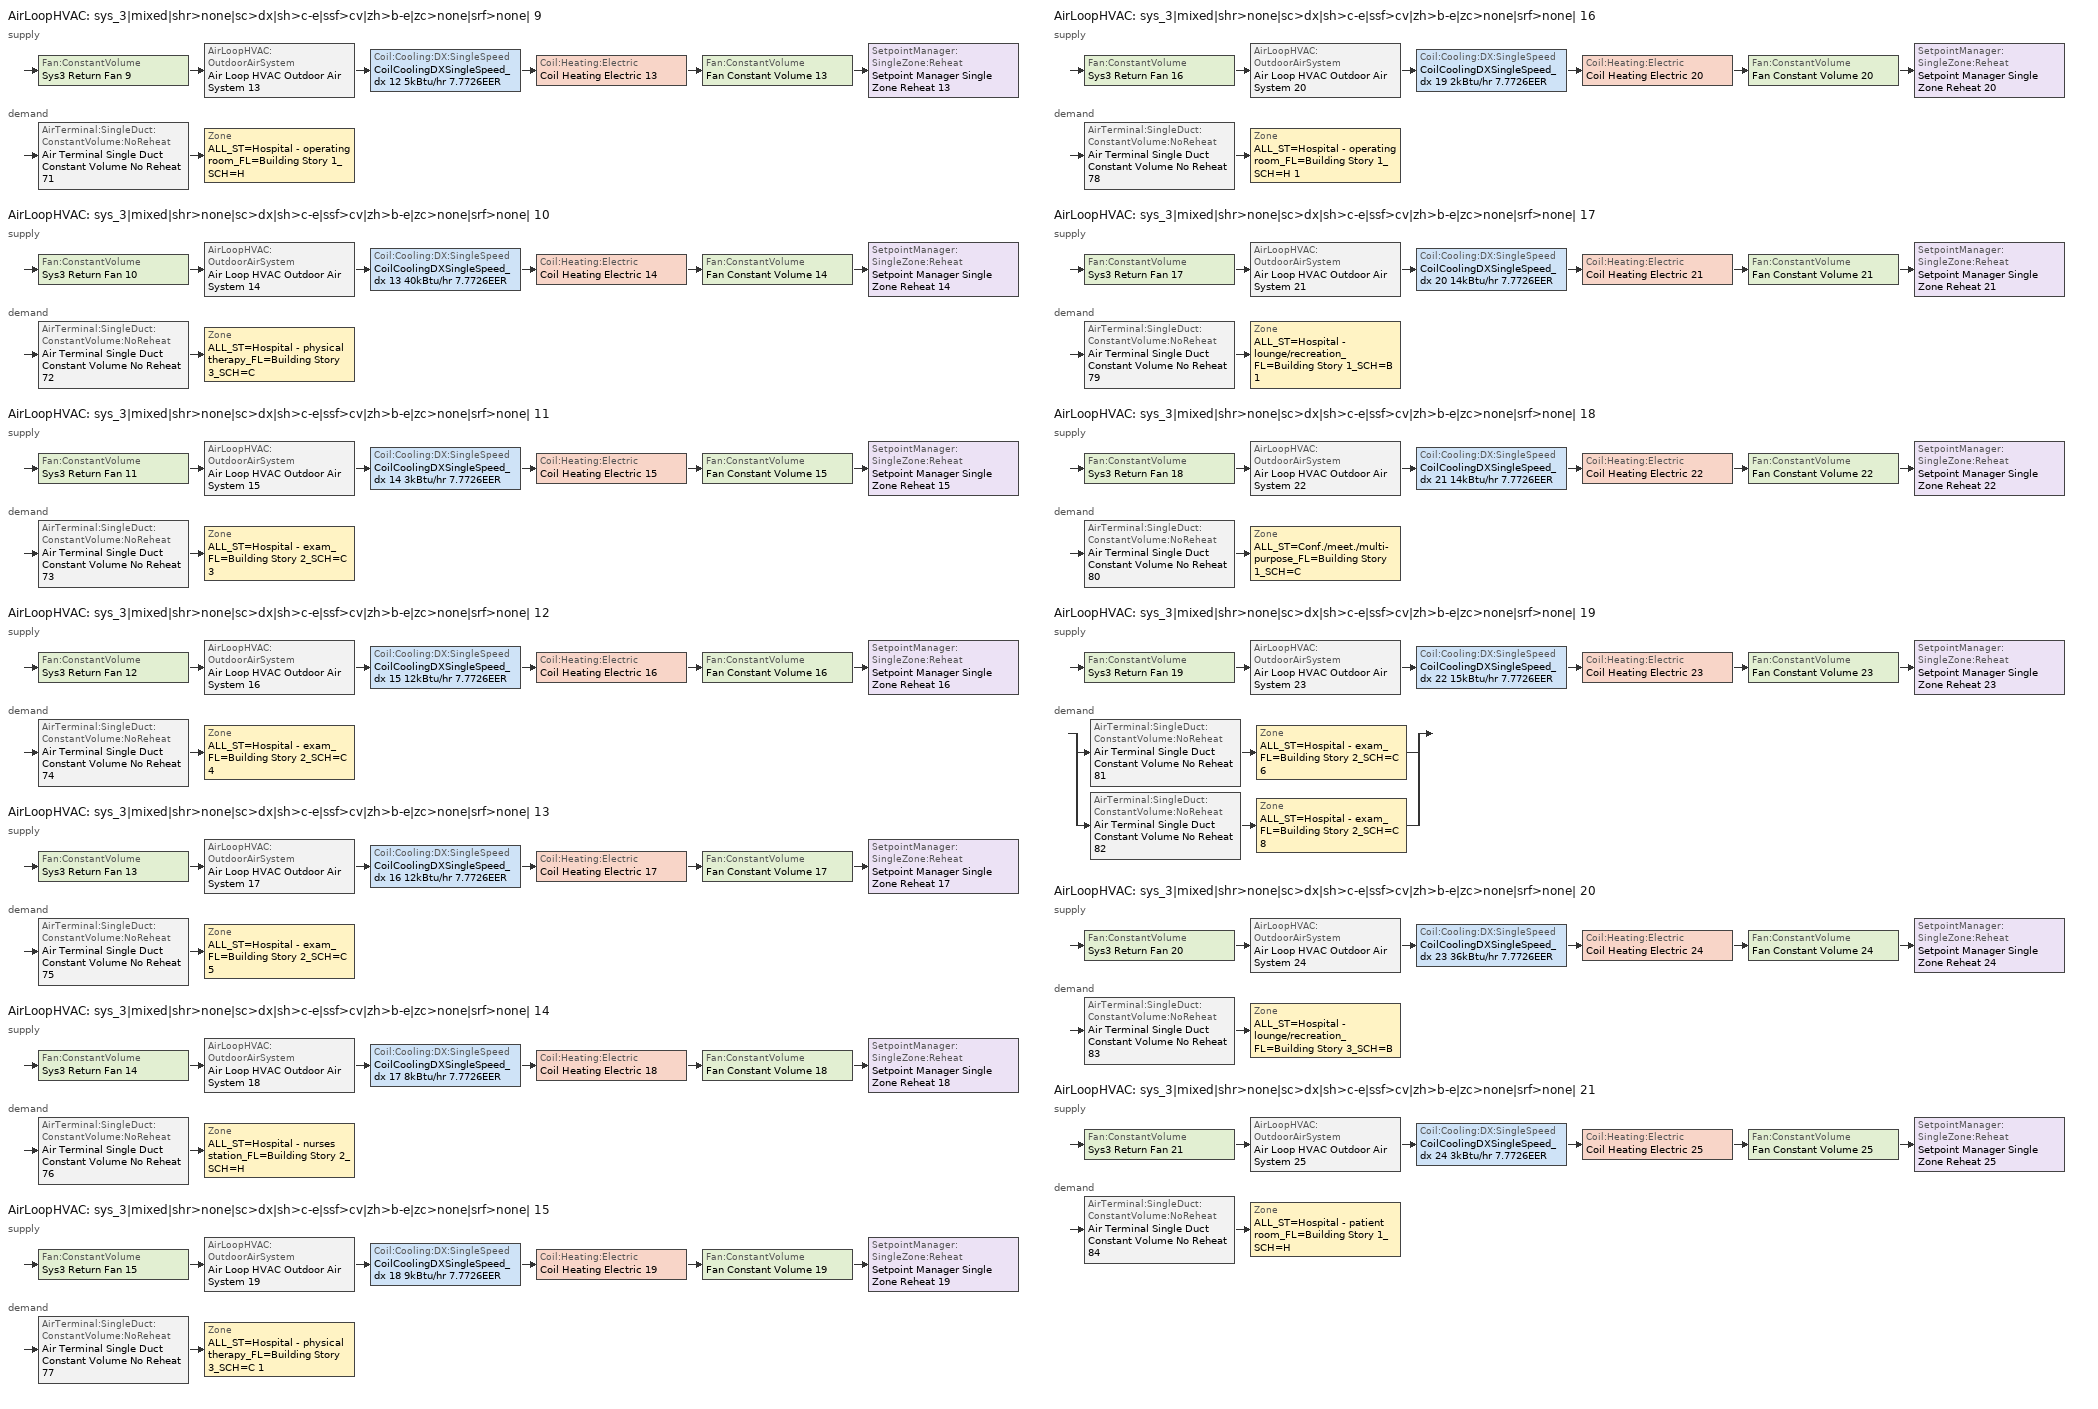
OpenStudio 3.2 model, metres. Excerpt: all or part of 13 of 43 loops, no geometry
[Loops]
AirLoopHVAC 'sys_3|mixed|shr>none|sc>dx|sh>c-e|ssf>cv|zh>b-e|zc>none|srf>none| 9'
 supply: Fan:ConstantVolume 'Sys3 Return Fan 9' > AirLoopHVAC:OutdoorAirSystem 'Air Loop HVAC Outdoor Air System 13' > Coil:Cooling:DX:SingleSpeed 'CoilCoolingDXSingleSpeed_dx 12 5kBtu/hr 7.7726EER' > Coil:Heating:Electric 'Coil Heating Electric 13' > Fan:ConstantVolume 'Fan Constant Volume 13' > SetpointManager:SingleZone:Reheat 'Setpoint Manager Single Zone Reheat 13'
 demand: AirTerminal:SingleDuct:ConstantVolume:NoReheat 'Air Terminal Single Duct Constant Volume No Reheat 71' > Zone 'ALL_ST=Hospital - operating room_FL=Building Story 1_SCH=H'
AirLoopHVAC 'sys_3|mixed|shr>none|sc>dx|sh>c-e|ssf>cv|zh>b-e|zc>none|srf>none| 10'
 supply: Fan:ConstantVolume 'Sys3 Return Fan 10' > AirLoopHVAC:OutdoorAirSystem 'Air Loop HVAC Outdoor Air System 14' > Coil:Cooling:DX:SingleSpeed 'CoilCoolingDXSingleSpeed_dx 13 40kBtu/hr 7.7726EER' > Coil:Heating:Electric 'Coil Heating Electric 14' > Fan:ConstantVolume 'Fan Constant Volume 14' > SetpointManager:SingleZone:Reheat 'Setpoint Manager Single Zone Reheat 14'
 demand: AirTerminal:SingleDuct:ConstantVolume:NoReheat 'Air Terminal Single Duct Constant Volume No Reheat 72' > Zone 'ALL_ST=Hospital - physical therapy_FL=Building Story 3_SCH=C'
AirLoopHVAC 'sys_3|mixed|shr>none|sc>dx|sh>c-e|ssf>cv|zh>b-e|zc>none|srf>none| 11'
 supply: Fan:ConstantVolume 'Sys3 Return Fan 11' > AirLoopHVAC:OutdoorAirSystem 'Air Loop HVAC Outdoor Air System 15' > Coil:Cooling:DX:SingleSpeed 'CoilCoolingDXSingleSpeed_dx 14 3kBtu/hr 7.7726EER' > Coil:Heating:Electric 'Coil Heating Electric 15' > Fan:ConstantVolume 'Fan Constant Volume 15' > SetpointManager:SingleZone:Reheat 'Setpoint Manager Single Zone Reheat 15'
 demand: AirTerminal:SingleDuct:ConstantVolume:NoReheat 'Air Terminal Single Duct Constant Volume No Reheat 73' > Zone 'ALL_ST=Hospital - exam_FL=Building Story 2_SCH=C 3'
AirLoopHVAC 'sys_3|mixed|shr>none|sc>dx|sh>c-e|ssf>cv|zh>b-e|zc>none|srf>none| 12'
 supply: Fan:ConstantVolume 'Sys3 Return Fan 12' > AirLoopHVAC:OutdoorAirSystem 'Air Loop HVAC Outdoor Air System 16' > Coil:Cooling:DX:SingleSpeed 'CoilCoolingDXSingleSpeed_dx 15 12kBtu/hr 7.7726EER' > Coil:Heating:Electric 'Coil Heating Electric 16' > Fan:ConstantVolume 'Fan Constant Volume 16' > SetpointManager:SingleZone:Reheat 'Setpoint Manager Single Zone Reheat 16'
 demand: AirTerminal:SingleDuct:ConstantVolume:NoReheat 'Air Terminal Single Duct Constant Volume No Reheat 74' > Zone 'ALL_ST=Hospital - exam_FL=Building Story 2_SCH=C 4'
AirLoopHVAC 'sys_3|mixed|shr>none|sc>dx|sh>c-e|ssf>cv|zh>b-e|zc>none|srf>none| 13'
 supply: Fan:ConstantVolume 'Sys3 Return Fan 13' > AirLoopHVAC:OutdoorAirSystem 'Air Loop HVAC Outdoor Air System 17' > Coil:Cooling:DX:SingleSpeed 'CoilCoolingDXSingleSpeed_dx 16 12kBtu/hr 7.7726EER' > Coil:Heating:Electric 'Coil Heating Electric 17' > Fan:ConstantVolume 'Fan Constant Volume 17' > SetpointManager:SingleZone:Reheat 'Setpoint Manager Single Zone Reheat 17'
 demand: AirTerminal:SingleDuct:ConstantVolume:NoReheat 'Air Terminal Single Duct Constant Volume No Reheat 75' > Zone 'ALL_ST=Hospital - exam_FL=Building Story 2_SCH=C 5'
AirLoopHVAC 'sys_3|mixed|shr>none|sc>dx|sh>c-e|ssf>cv|zh>b-e|zc>none|srf>none| 14'
 supply: Fan:ConstantVolume 'Sys3 Return Fan 14' > AirLoopHVAC:OutdoorAirSystem 'Air Loop HVAC Outdoor Air System 18' > Coil:Cooling:DX:SingleSpeed 'CoilCoolingDXSingleSpeed_dx 17 8kBtu/hr 7.7726EER' > Coil:Heating:Electric 'Coil Heating Electric 18' > Fan:ConstantVolume 'Fan Constant Volume 18' > SetpointManager:SingleZone:Reheat 'Setpoint Manager Single Zone Reheat 18'
 demand: AirTerminal:SingleDuct:ConstantVolume:NoReheat 'Air Terminal Single Duct Constant Volume No Reheat 76' > Zone 'ALL_ST=Hospital - nurses station_FL=Building Story 2_SCH=H'
AirLoopHVAC 'sys_3|mixed|shr>none|sc>dx|sh>c-e|ssf>cv|zh>b-e|zc>none|srf>none| 15'
 supply: Fan:ConstantVolume 'Sys3 Return Fan 15' > AirLoopHVAC:OutdoorAirSystem 'Air Loop HVAC Outdoor Air System 19' > Coil:Cooling:DX:SingleSpeed 'CoilCoolingDXSingleSpeed_dx 18 9kBtu/hr 7.7726EER' > Coil:Heating:Electric 'Coil Heating Electric 19' > Fan:ConstantVolume 'Fan Constant Volume 19' > SetpointManager:SingleZone:Reheat 'Setpoint Manager Single Zone Reheat 19'
 demand: AirTerminal:SingleDuct:ConstantVolume:NoReheat 'Air Terminal Single Duct Constant Volume No Reheat 77' > Zone 'ALL_ST=Hospital - physical therapy_FL=Building Story 3_SCH=C 1'
AirLoopHVAC 'sys_3|mixed|shr>none|sc>dx|sh>c-e|ssf>cv|zh>b-e|zc>none|srf>none| 16'
 supply: Fan:ConstantVolume 'Sys3 Return Fan 16' > AirLoopHVAC:OutdoorAirSystem 'Air Loop HVAC Outdoor Air System 20' > Coil:Cooling:DX:SingleSpeed 'CoilCoolingDXSingleSpeed_dx 19 2kBtu/hr 7.7726EER' > Coil:Heating:Electric 'Coil Heating Electric 20' > Fan:ConstantVolume 'Fan Constant Volume 20' > SetpointManager:SingleZone:Reheat 'Setpoint Manager Single Zone Reheat 20'
 demand: AirTerminal:SingleDuct:ConstantVolume:NoReheat 'Air Terminal Single Duct Constant Volume No Reheat 78' > Zone 'ALL_ST=Hospital - operating room_FL=Building Story 1_SCH=H 1'
AirLoopHVAC 'sys_3|mixed|shr>none|sc>dx|sh>c-e|ssf>cv|zh>b-e|zc>none|srf>none| 17'
 supply: Fan:ConstantVolume 'Sys3 Return Fan 17' > AirLoopHVAC:OutdoorAirSystem 'Air Loop HVAC Outdoor Air System 21' > Coil:Cooling:DX:SingleSpeed 'CoilCoolingDXSingleSpeed_dx 20 14kBtu/hr 7.7726EER' > Coil:Heating:Electric 'Coil Heating Electric 21' > Fan:ConstantVolume 'Fan Constant Volume 21' > SetpointManager:SingleZone:Reheat 'Setpoint Manager Single Zone Reheat 21'
 demand: AirTerminal:SingleDuct:ConstantVolume:NoReheat 'Air Terminal Single Duct Constant Volume No Reheat 79' > Zone 'ALL_ST=Hospital - lounge/recreation_FL=Building Story 1_SCH=B 1'
AirLoopHVAC 'sys_3|mixed|shr>none|sc>dx|sh>c-e|ssf>cv|zh>b-e|zc>none|srf>none| 18'
 supply: Fan:ConstantVolume 'Sys3 Return Fan 18' > AirLoopHVAC:OutdoorAirSystem 'Air Loop HVAC Outdoor Air System 22' > Coil:Cooling:DX:SingleSpeed 'CoilCoolingDXSingleSpeed_dx 21 14kBtu/hr 7.7726EER' > Coil:Heating:Electric 'Coil Heating Electric 22' > Fan:ConstantVolume 'Fan Constant Volume 22' > SetpointManager:SingleZone:Reheat 'Setpoint Manager Single Zone Reheat 22'
 demand: AirTerminal:SingleDuct:ConstantVolume:NoReheat 'Air Terminal Single Duct Constant Volume No Reheat 80' > Zone 'ALL_ST=Conf./meet./multi-purpose_FL=Building Story 1_SCH=C'
AirLoopHVAC 'sys_3|mixed|shr>none|sc>dx|sh>c-e|ssf>cv|zh>b-e|zc>none|srf>none| 19'
 supply: Fan:ConstantVolume 'Sys3 Return Fan 19' > AirLoopHVAC:OutdoorAirSystem 'Air Loop HVAC Outdoor Air System 23' > Coil:Cooling:DX:SingleSpeed 'CoilCoolingDXSingleSpeed_dx 22 15kBtu/hr 7.7726EER' > Coil:Heating:Electric 'Coil Heating Electric 23' > Fan:ConstantVolume 'Fan Constant Volume 23' > SetpointManager:SingleZone:Reheat 'Setpoint Manager Single Zone Reheat 23'
 demand: split
  | AirTerminal:SingleDuct:ConstantVolume:NoReheat 'Air Terminal Single Duct Constant Volume No Reheat 81' > Zone 'ALL_ST=Hospital - exam_FL=Building Story 2_SCH=C 6'
  | AirTerminal:SingleDuct:ConstantVolume:NoReheat 'Air Terminal Single Duct Constant Volume No Reheat 82' > Zone 'ALL_ST=Hospital - exam_FL=Building Story 2_SCH=C 8'
AirLoopHVAC 'sys_3|mixed|shr>none|sc>dx|sh>c-e|ssf>cv|zh>b-e|zc>none|srf>none| 20'
 supply: Fan:ConstantVolume 'Sys3 Return Fan 20' > AirLoopHVAC:OutdoorAirSystem 'Air Loop HVAC Outdoor Air System 24' > Coil:Cooling:DX:SingleSpeed 'CoilCoolingDXSingleSpeed_dx 23 36kBtu/hr 7.7726EER' > Coil:Heating:Electric 'Coil Heating Electric 24' > Fan:ConstantVolume 'Fan Constant Volume 24' > SetpointManager:SingleZone:Reheat 'Setpoint Manager Single Zone Reheat 24'
 demand: AirTerminal:SingleDuct:ConstantVolume:NoReheat 'Air Terminal Single Duct Constant Volume No Reheat 83' > Zone 'ALL_ST=Hospital - lounge/recreation_FL=Building Story 3_SCH=B'
AirLoopHVAC 'sys_3|mixed|shr>none|sc>dx|sh>c-e|ssf>cv|zh>b-e|zc>none|srf>none| 21'
 supply: Fan:ConstantVolume 'Sys3 Return Fan 21' > AirLoopHVAC:OutdoorAirSystem 'Air Loop HVAC Outdoor Air System 25' > Coil:Cooling:DX:SingleSpeed 'CoilCoolingDXSingleSpeed_dx 24 3kBtu/hr 7.7726EER' > Coil:Heating:Electric 'Coil Heating Electric 25' > Fan:ConstantVolume 'Fan Constant Volume 25' > SetpointManager:SingleZone:Reheat 'Setpoint Manager Single Zone Reheat 25'
 demand: AirTerminal:SingleDuct:ConstantVolume:NoReheat 'Air Terminal Single Duct Constant Volume No Reheat 84' > Zone 'ALL_ST=Hospital - patient room_FL=Building Story 1_SCH=H'
[Sizing:Zone] Zone Cooling Design Supply Air Temperature Input Method=TemperatureDifference; Zone Cooling Design Supply Air Temperature {C}=14; Zone Cooling Design Supply Air Temperature Difference {deltaC}=11; Zone Heating Design Supply Air Temperature Input Method=TemperatureDifference; Zone Heating Design Supply Air Temperature {C}=40; Zone Heating Design Supply Air Temperature Difference {deltaC}=21; Zone Cooling Design Supply Air Humidity Ratio {kg-H2O/kg-air}=0.0085; Zone Heating Design Supply Air Humidity Ratio {kg-H2O/kg-air}=0.008; Zone Heating Sizing Factor=1.3; Zone Cooling Sizing Factor=1.1; Cooling Design Air Flow Method=DesignDay; Heating Design Air Flow Method=DesignDay; Account for Dedicated Outdoor Air System=No; Dedicated Outdoor Air System Control Strategy=NeutralSupplyAir; Dedicated Outdoor Air Low Setpoint Temperature for Design {C}=autosize; Dedicated Outdoor Air High Setpoint Temperature for Design {C}=autosize
ALL_ST=Hospital - operating room_FL=Building Story 1_SCH=H; ALL_ST=Hospital - physical therapy_FL=Building Story 3_SCH=C; ALL_ST=Hospital - exam_FL=Building Story 2_SCH=C 3; ALL_ST=Hospital - exam_FL=Building Story 2_SCH=C 4; ALL_ST=Hospital - exam_FL=Building Story 2_SCH=C 5; ALL_ST=Hospital - nurses station_FL=Building Story 2_SCH=H; ALL_ST=Hospital - physical therapy_FL=Building Story 3_SCH=C 1; ALL_ST=Hospital - operating room_FL=Building Story 1_SCH=H 1; ALL_ST=Hospital - lounge/recreation_FL=Building Story 1_SCH=B 1; ALL_ST=Conf./meet./multi-purpose_FL=Building Story 1_SCH=C; ALL_ST=Hospital - exam_FL=Building Story 2_SCH=C 6; ALL_ST=Hospital - lounge/recreation_FL=Building Story 3_SCH=B; ALL_ST=Hospital - patient room_FL=Building Story 1_SCH=H; ALL_ST=Hospital - exam_FL=Building Story 2_SCH=C 8
[Zone equipment]
ALL_ST=Hospital - operating room_FL=Building Story 1_SCH=H: Air Terminal Single Duct Constant Volume No Reheat 71, Zone HVAC Baseboard Convective Electric 71
ALL_ST=Hospital - physical therapy_FL=Building Story 3_SCH=C: Air Terminal Single Duct Constant Volume No Reheat 72, Zone HVAC Baseboard Convective Electric 72
ALL_ST=Hospital - exam_FL=Building Story 2_SCH=C 3: Air Terminal Single Duct Constant Volume No Reheat 73, Zone HVAC Baseboard Convective Electric 73
ALL_ST=Hospital - exam_FL=Building Story 2_SCH=C 4: Air Terminal Single Duct Constant Volume No Reheat 74, Zone HVAC Baseboard Convective Electric 74
ALL_ST=Hospital - exam_FL=Building Story 2_SCH=C 5: Air Terminal Single Duct Constant Volume No Reheat 75, Zone HVAC Baseboard Convective Electric 75
ALL_ST=Hospital - nurses station_FL=Building Story 2_SCH=H: Air Terminal Single Duct Constant Volume No Reheat 76, Zone HVAC Baseboard Convective Electric 76
ALL_ST=Hospital - physical therapy_FL=Building Story 3_SCH=C 1: Air Terminal Single Duct Constant Volume No Reheat 77, Zone HVAC Baseboard Convective Electric 77
ALL_ST=Hospital - operating room_FL=Building Story 1_SCH=H 1: Air Terminal Single Duct Constant Volume No Reheat 78, Zone HVAC Baseboard Convective Electric 78
ALL_ST=Hospital - lounge/recreation_FL=Building Story 1_SCH=B 1: Air Terminal Single Duct Constant Volume No Reheat 79, Zone HVAC Baseboard Convective Electric 79
ALL_ST=Conf./meet./multi-purpose_FL=Building Story 1_SCH=C: Air Terminal Single Duct Constant Volume No Reheat 80, Zone HVAC Baseboard Convective Electric 80
ALL_ST=Hospital - exam_FL=Building Story 2_SCH=C 6: Air Terminal Single Duct Constant Volume No Reheat 81, Zone HVAC Baseboard Convective Electric 81
ALL_ST=Hospital - lounge/recreation_FL=Building Story 3_SCH=B: Air Terminal Single Duct Constant Volume No Reheat 83, Zone HVAC Baseboard Convective Electric 83
ALL_ST=Hospital - patient room_FL=Building Story 1_SCH=H: Air Terminal Single Duct Constant Volume No Reheat 84, Zone HVAC Baseboard Convective Electric 84
ALL_ST=Hospital - exam_FL=Building Story 2_SCH=C 8: Air Terminal Single Duct Constant Volume No Reheat 82, Zone HVAC Baseboard Convective Electric 82
[AirLoopHVAC] Design Supply Air Flow Rate {m3/s}=autosize; Design Return Air Flow Fraction of Supply Air Flow=1
Name | Availability Schedule
sys_3|mixed|shr>none|sc>dx|sh>c-e|ssf>cv|zh>b-e|zc>none|srf>none| 9 | sys_3|mixed|shr>none|sc>dx|sh>c-e|ssf>cv|zh>b-e|zc>none|srf>none| 9 Occ Sch
sys_3|mixed|shr>none|sc>dx|sh>c-e|ssf>cv|zh>b-e|zc>none|srf>none| 10 | sys_3|mixed|shr>none|sc>dx|sh>c-e|ssf>cv|zh>b-e|zc>none|srf>none| 10 Occ Sch
sys_3|mixed|shr>none|sc>dx|sh>c-e|ssf>cv|zh>b-e|zc>none|srf>none| 11 | sys_3|mixed|shr>none|sc>dx|sh>c-e|ssf>cv|zh>b-e|zc>none|srf>none| 11 Occ Sch
sys_3|mixed|shr>none|sc>dx|sh>c-e|ssf>cv|zh>b-e|zc>none|srf>none| 12 | sys_3|mixed|shr>none|sc>dx|sh>c-e|ssf>cv|zh>b-e|zc>none|srf>none| 12 Occ Sch
sys_3|mixed|shr>none|sc>dx|sh>c-e|ssf>cv|zh>b-e|zc>none|srf>none| 13 | sys_3|mixed|shr>none|sc>dx|sh>c-e|ssf>cv|zh>b-e|zc>none|srf>none| 13 Occ Sch
sys_3|mixed|shr>none|sc>dx|sh>c-e|ssf>cv|zh>b-e|zc>none|srf>none| 14 | sys_3|mixed|shr>none|sc>dx|sh>c-e|ssf>cv|zh>b-e|zc>none|srf>none| 14 Occ Sch
sys_3|mixed|shr>none|sc>dx|sh>c-e|ssf>cv|zh>b-e|zc>none|srf>none| 15 | sys_3|mixed|shr>none|sc>dx|sh>c-e|ssf>cv|zh>b-e|zc>none|srf>none| 15 Occ Sch
sys_3|mixed|shr>none|sc>dx|sh>c-e|ssf>cv|zh>b-e|zc>none|srf>none| 16 | sys_3|mixed|shr>none|sc>dx|sh>c-e|ssf>cv|zh>b-e|zc>none|srf>none| 16 Occ Sch
sys_3|mixed|shr>none|sc>dx|sh>c-e|ssf>cv|zh>b-e|zc>none|srf>none| 17 | sys_3|mixed|shr>none|sc>dx|sh>c-e|ssf>cv|zh>b-e|zc>none|srf>none| 17 Occ Sch
sys_3|mixed|shr>none|sc>dx|sh>c-e|ssf>cv|zh>b-e|zc>none|srf>none| 18 | sys_3|mixed|shr>none|sc>dx|sh>c-e|ssf>cv|zh>b-e|zc>none|srf>none| 18 Occ Sch
sys_3|mixed|shr>none|sc>dx|sh>c-e|ssf>cv|zh>b-e|zc>none|srf>none| 19 | sys_3|mixed|shr>none|sc>dx|sh>c-e|ssf>cv|zh>b-e|zc>none|srf>none| 19 Occ Sch
sys_3|mixed|shr>none|sc>dx|sh>c-e|ssf>cv|zh>b-e|zc>none|srf>none| 20 | sys_3|mixed|shr>none|sc>dx|sh>c-e|ssf>cv|zh>b-e|zc>none|srf>none| 20 Occ Sch
sys_3|mixed|shr>none|sc>dx|sh>c-e|ssf>cv|zh>b-e|zc>none|srf>none| 21 | sys_3|mixed|shr>none|sc>dx|sh>c-e|ssf>cv|zh>b-e|zc>none|srf>none| 21 Occ Sch
[Sizing:System] Type of Load to Size On=Sensible; Design Outdoor Air Flow Rate {m3/s}=Autosize; Central Heating Maximum System Air Flow Ratio=1; Preheat Design Temperature {C}=7; Preheat Design Humidity Ratio {kg-H2O/kg-Air}=0.008; Precool Design Temperature {C}=13; Precool Design Humidity Ratio {kg-H2O/kg-Air}=0.008; Central Cooling Design Supply Air Temperature {C}=13; Central Heating Design Supply Air Temperature {C}=43; Sizing Option=NonCoincident; 100% Outdoor Air in Cooling=No; 100% Outdoor Air in Heating=No; Central Cooling Design Supply Air Humidity Ratio {kg-H2O/kg-Air}=0.0085; Central Heating Design Supply Air Humidity Ratio {kg-H2O/kg-Air}=0.008; Cooling Design Air Flow Method=DesignDay; Cooling Design Air Flow Rate {m3/s}=0; Heating Design Air Flow Method=DesignDay; Heating Design Air Flow Rate {m3/s}=0; System Outdoor Air Method=ZoneSum; Zone Maximum Outdoor Air Fraction=1; Cooling Supply Air Flow Rate Per Floor Area {m3/s-m2}=0.00996765; Cooling Fraction of Autosized Cooling Supply Air Flow Rate=1; Cooling Supply Air Flow Rate Per Unit Cooling Capacity {m3/s-W}=3.94755e-05; Heating Supply Air Flow Rate Per Floor Area {m3/s-m2}=0.00996765; Heating Fraction of Autosized Heating Supply Air Flow Rate=1; Heating Fraction of Autosized Cooling Supply Air Flow Rate=1; Heating Supply Air Flow Rate Per Unit Heating Capacity {m3/s-W}=3.15882e-05; Cooling Design Capacity Method=CoolingDesignCapacity; Cooling Design Capacity {W}=autosize; Cooling Design Capacity Per Floor Area {W/m2}=234.7; Fraction of Autosized Cooling Design Capacity=1; Heating Design Capacity Method=HeatingDesignCapacity; Heating Design Capacity {W}=autosize; Heating Design Capacity Per Floor Area {W/m2}=157; Fraction of Autosized Heating Design Capacity=1; Central Cooling Capacity Control Method=OnOff
sys_3|mixed|shr>none|sc>dx|sh>c-e|ssf>cv|zh>b-e|zc>none|srf>none| 9; sys_3|mixed|shr>none|sc>dx|sh>c-e|ssf>cv|zh>b-e|zc>none|srf>none| 10; sys_3|mixed|shr>none|sc>dx|sh>c-e|ssf>cv|zh>b-e|zc>none|srf>none| 11; sys_3|mixed|shr>none|sc>dx|sh>c-e|ssf>cv|zh>b-e|zc>none|srf>none| 12; sys_3|mixed|shr>none|sc>dx|sh>c-e|ssf>cv|zh>b-e|zc>none|srf>none| 13; sys_3|mixed|shr>none|sc>dx|sh>c-e|ssf>cv|zh>b-e|zc>none|srf>none| 14; sys_3|mixed|shr>none|sc>dx|sh>c-e|ssf>cv|zh>b-e|zc>none|srf>none| 15; sys_3|mixed|shr>none|sc>dx|sh>c-e|ssf>cv|zh>b-e|zc>none|srf>none| 16; sys_3|mixed|shr>none|sc>dx|sh>c-e|ssf>cv|zh>b-e|zc>none|srf>none| 17; sys_3|mixed|shr>none|sc>dx|sh>c-e|ssf>cv|zh>b-e|zc>none|srf>none| 18; sys_3|mixed|shr>none|sc>dx|sh>c-e|ssf>cv|zh>b-e|zc>none|srf>none| 19; sys_3|mixed|shr>none|sc>dx|sh>c-e|ssf>cv|zh>b-e|zc>none|srf>none| 20; sys_3|mixed|shr>none|sc>dx|sh>c-e|ssf>cv|zh>b-e|zc>none|srf>none| 21
[Fan:ConstantVolume] Availability Schedule=Always On Discrete; Maximum Flow Rate {m3/s}=AutoSize
Name | Fan Total Efficiency | Pressure Rise {Pa} | Motor Efficiency
Fan Constant Volume 13; Fan Constant Volume 14; Fan Constant Volume 15; Fan Constant Volume 16; Fan Constant Volume 17; Fan Constant Volume 18; Fan Constant Volume 19; Fan Constant Volume 20; Fan Constant Volume 21; Fan Constant Volume 22; Fan Constant Volume 23; Fan Constant Volume 24; Fan Constant Volume 25 | 0.39975 | 640 | 0.615
Sys3 Return Fan 9; Sys3 Return Fan 10; Sys3 Return Fan 11; Sys3 Return Fan 12; Sys3 Return Fan 13; Sys3 Return Fan 14; Sys3 Return Fan 15; Sys3 Return Fan 16; Sys3 Return Fan 17; Sys3 Return Fan 18; Sys3 Return Fan 19; Sys3 Return Fan 20; Sys3 Return Fan 21 | 0.25 | 150 | 0.385
[Coil:Heating:Electric] Availability Schedule=Always On Discrete
Coil Heating Electric 13; Coil Heating Electric 14; Coil Heating Electric 15; Coil Heating Electric 16; Coil Heating Electric 17; Coil Heating Electric 18; Coil Heating Electric 19; Coil Heating Electric 20; Coil Heating Electric 21; Coil Heating Electric 22; Coil Heating Electric 23; Coil Heating Electric 24; Coil Heating Electric 25
[Coil:Cooling:DX:SingleSpeed] Availability Schedule=Always On Discrete; Rated Total Cooling Capacity {W}=autosize; Rated Sensible Heat Ratio=autosize; Rated COP {W/W}=2.72426; Rated Air Flow Rate {m3/s}=autosize; Rated Evaporator Fan Power Per Volume Flow Rate {W/(m3/s)}=773.3; Total Cooling Capacity Function of Temperature Curve=DXCOOL-NECB2011-REF-CAPFT; Total Cooling Capacity Function of Flow Fraction Curve=DXCOOL-NECB2011-REF-CAPFFLOW; Energy Input Ratio Function of Temperature Curve=DXCOOL-NECB2011-REF-COOLEIRFT; Energy Input Ratio Function of Flow Fraction Curve=DXCOOL-NECB2011-REF-COOLEIRFFLOW; Part Load Fraction Correlation Curve=DXCOOL-NECB2011-REF-COOLPLFFPLR; Minimum Outdoor Dry-Bulb Temperature for Compressor Operation {C}=-25; Condenser Type=AirCooled; Evaporative Condenser Effectiveness=0; Evaporative Condenser Air Flow Rate {m3/s}=Autosize; Evaporative Condenser Pump Rated Power Consumption {W}=Autosize; Crankcase Heater Capacity {W}=0; Maximum Outdoor Dry-Bulb Temperature for Crankcase Heater Operation {C}=0; Basin Heater Capacity {W/K}=0; Basin Heater Setpoint Temperature {C}=10
CoilCoolingDXSingleSpeed_dx 12 5kBtu/hr 7.7726EER; CoilCoolingDXSingleSpeed_dx 13 40kBtu/hr 7.7726EER; CoilCoolingDXSingleSpeed_dx 14 3kBtu/hr 7.7726EER; CoilCoolingDXSingleSpeed_dx 15 12kBtu/hr 7.7726EER; CoilCoolingDXSingleSpeed_dx 16 12kBtu/hr 7.7726EER; CoilCoolingDXSingleSpeed_dx 17 8kBtu/hr 7.7726EER; CoilCoolingDXSingleSpeed_dx 18 9kBtu/hr 7.7726EER; CoilCoolingDXSingleSpeed_dx 19 2kBtu/hr 7.7726EER; CoilCoolingDXSingleSpeed_dx 20 14kBtu/hr 7.7726EER; CoilCoolingDXSingleSpeed_dx 21 14kBtu/hr 7.7726EER; CoilCoolingDXSingleSpeed_dx 22 15kBtu/hr 7.7726EER; CoilCoolingDXSingleSpeed_dx 23 36kBtu/hr 7.7726EER; CoilCoolingDXSingleSpeed_dx 24 3kBtu/hr 7.7726EER
[Controller:OutdoorAir] Minimum Outdoor Air Flow Rate {m3/s}=autosize; Maximum Outdoor Air Flow Rate {m3/s}=Autosize; Economizer Control Type=NoEconomizer; Economizer Control Action Type=ModulateFlow; Economizer Maximum Limit Dry-Bulb Temperature {C}=28; Economizer Maximum Limit Enthalpy {J/kg}=64000; Economizer Minimum Limit Dry-Bulb Temperature {C}=-100; Lockout Type=NoLockout; Minimum Limit Type=FixedMinimum; High Humidity Control=No; Heat Recovery Bypass Control Type=BypassWhenWithinEconomizerLimits
Name | Minimum Outdoor Air Schedule | Controller Mechanical Ventilation
Controller Outdoor Air 13 | sys_3|mixed|shr>none|sc>dx|sh>c-e|ssf>cv|zh>b-e|zc>none|srf>none| 9 Occ Sch | Controller Mechanical Ventilation 13
Controller Outdoor Air 14 | sys_3|mixed|shr>none|sc>dx|sh>c-e|ssf>cv|zh>b-e|zc>none|srf>none| 10 Occ Sch | Controller Mechanical Ventilation 14
Controller Outdoor Air 15 | sys_3|mixed|shr>none|sc>dx|sh>c-e|ssf>cv|zh>b-e|zc>none|srf>none| 11 Occ Sch | Controller Mechanical Ventilation 15
Controller Outdoor Air 16 | sys_3|mixed|shr>none|sc>dx|sh>c-e|ssf>cv|zh>b-e|zc>none|srf>none| 12 Occ Sch | Controller Mechanical Ventilation 16
Controller Outdoor Air 17 | sys_3|mixed|shr>none|sc>dx|sh>c-e|ssf>cv|zh>b-e|zc>none|srf>none| 13 Occ Sch | Controller Mechanical Ventilation 17
Controller Outdoor Air 18 | sys_3|mixed|shr>none|sc>dx|sh>c-e|ssf>cv|zh>b-e|zc>none|srf>none| 14 Occ Sch | Controller Mechanical Ventilation 18
Controller Outdoor Air 19 | sys_3|mixed|shr>none|sc>dx|sh>c-e|ssf>cv|zh>b-e|zc>none|srf>none| 15 Occ Sch | Controller Mechanical Ventilation 19
Controller Outdoor Air 20 | sys_3|mixed|shr>none|sc>dx|sh>c-e|ssf>cv|zh>b-e|zc>none|srf>none| 16 Occ Sch | Controller Mechanical Ventilation 20
Controller Outdoor Air 21 | sys_3|mixed|shr>none|sc>dx|sh>c-e|ssf>cv|zh>b-e|zc>none|srf>none| 17 Occ Sch | Controller Mechanical Ventilation 21
Controller Outdoor Air 22 | sys_3|mixed|shr>none|sc>dx|sh>c-e|ssf>cv|zh>b-e|zc>none|srf>none| 18 Occ Sch | Controller Mechanical Ventilation 22
Controller Outdoor Air 23 | sys_3|mixed|shr>none|sc>dx|sh>c-e|ssf>cv|zh>b-e|zc>none|srf>none| 19 Occ Sch | Controller Mechanical Ventilation 23
Controller Outdoor Air 24 | sys_3|mixed|shr>none|sc>dx|sh>c-e|ssf>cv|zh>b-e|zc>none|srf>none| 20 Occ Sch | Controller Mechanical Ventilation 24
Controller Outdoor Air 25 | sys_3|mixed|shr>none|sc>dx|sh>c-e|ssf>cv|zh>b-e|zc>none|srf>none| 21 Occ Sch | Controller Mechanical Ventilation 25
[Controller:MechanicalVentilation] Availability Schedule=Always On Discrete; System Outdoor Air Method=ZoneSum
Controller Mechanical Ventilation 13; Controller Mechanical Ventilation 14; Controller Mechanical Ventilation 15; Controller Mechanical Ventilation 16; Controller Mechanical Ventilation 17; Controller Mechanical Ventilation 18; Controller Mechanical Ventilation 19; Controller Mechanical Ventilation 20; Controller Mechanical Ventilation 21; Controller Mechanical Ventilation 22; Controller Mechanical Ventilation 23; Controller Mechanical Ventilation 24; Controller Mechanical Ventilation 25
[AirLoopHVAC:OutdoorAirSystem]
Name | Controller
Air Loop HVAC Outdoor Air System 13 | Controller Outdoor Air 13
Air Loop HVAC Outdoor Air System 14 | Controller Outdoor Air 14
Air Loop HVAC Outdoor Air System 15 | Controller Outdoor Air 15
Air Loop HVAC Outdoor Air System 16 | Controller Outdoor Air 16
Air Loop HVAC Outdoor Air System 17 | Controller Outdoor Air 17
Air Loop HVAC Outdoor Air System 18 | Controller Outdoor Air 18
Air Loop HVAC Outdoor Air System 19 | Controller Outdoor Air 19
Air Loop HVAC Outdoor Air System 20 | Controller Outdoor Air 20
Air Loop HVAC Outdoor Air System 21 | Controller Outdoor Air 21
Air Loop HVAC Outdoor Air System 22 | Controller Outdoor Air 22
Air Loop HVAC Outdoor Air System 23 | Controller Outdoor Air 23
Air Loop HVAC Outdoor Air System 24 | Controller Outdoor Air 24
Air Loop HVAC Outdoor Air System 25 | Controller Outdoor Air 25
[SetpointManager:SingleZone:Reheat] Minimum Supply Air Temperature {C}=13; Maximum Supply Air Temperature {C}=43
Name | Control Zone
Setpoint Manager Single Zone Reheat 13 | ALL_ST=Hospital - operating room_FL=Building Story 1_SCH=H
Setpoint Manager Single Zone Reheat 14 | ALL_ST=Hospital - physical therapy_FL=Building Story 3_SCH=C
Setpoint Manager Single Zone Reheat 15 | ALL_ST=Hospital - exam_FL=Building Story 2_SCH=C 3
Setpoint Manager Single Zone Reheat 16 | ALL_ST=Hospital - exam_FL=Building Story 2_SCH=C 4
Setpoint Manager Single Zone Reheat 17 | ALL_ST=Hospital - exam_FL=Building Story 2_SCH=C 5
Setpoint Manager Single Zone Reheat 18 | ALL_ST=Hospital - nurses station_FL=Building Story 2_SCH=H
Setpoint Manager Single Zone Reheat 19 | ALL_ST=Hospital - physical therapy_FL=Building Story 3_SCH=C 1
Setpoint Manager Single Zone Reheat 20 | ALL_ST=Hospital - operating room_FL=Building Story 1_SCH=H 1
Setpoint Manager Single Zone Reheat 21 | ALL_ST=Hospital - lounge/recreation_FL=Building Story 1_SCH=B 1
Setpoint Manager Single Zone Reheat 22 | ALL_ST=Conf./meet./multi-purpose_FL=Building Story 1_SCH=C
Setpoint Manager Single Zone Reheat 23 | ALL_ST=Hospital - exam_FL=Building Story 2_SCH=C 8
Setpoint Manager Single Zone Reheat 24 | ALL_ST=Hospital - lounge/recreation_FL=Building Story 3_SCH=B
Setpoint Manager Single Zone Reheat 25 | ALL_ST=Hospital - patient room_FL=Building Story 1_SCH=H
[AirTerminal:SingleDuct:ConstantVolume:NoReheat] Availability Schedule=Always On Discrete; Maximum Air Flow Rate {m3/s}=AutoSize
Air Terminal Single Duct Constant Volume No Reheat 71; Air Terminal Single Duct Constant Volume No Reheat 72; Air Terminal Single Duct Constant Volume No Reheat 73; Air Terminal Single Duct Constant Volume No Reheat 74; Air Terminal Single Duct Constant Volume No Reheat 75; Air Terminal Single Duct Constant Volume No Reheat 76; Air Terminal Single Duct Constant Volume No Reheat 77; Air Terminal Single Duct Constant Volume No Reheat 78; Air Terminal Single Duct Constant Volume No Reheat 79; Air Terminal Single Duct Constant Volume No Reheat 80; Air Terminal Single Duct Constant Volume No Reheat 81; Air Terminal Single Duct Constant Volume No Reheat 82; Air Terminal Single Duct Constant Volume No Reheat 83; Air Terminal Single Duct Constant Volume No Reheat 84
[ZoneHVAC:Baseboard:Convective:Electric] Availability Schedule=Always On Discrete; Nominal Capacity {W}=autosize; Efficiency=1
Zone HVAC Baseboard Convective Electric 71; Zone HVAC Baseboard Convective Electric 72; Zone HVAC Baseboard Convective Electric 73; Zone HVAC Baseboard Convective Electric 74; Zone HVAC Baseboard Convective Electric 75; Zone HVAC Baseboard Convective Electric 76; Zone HVAC Baseboard Convective Electric 77; Zone HVAC Baseboard Convective Electric 78; Zone HVAC Baseboard Convective Electric 79; Zone HVAC Baseboard Convective Electric 80; Zone HVAC Baseboard Convective Electric 81; Zone HVAC Baseboard Convective Electric 82; Zone HVAC Baseboard Convective Electric 83; Zone HVAC Baseboard Convective Electric 84
[Schedule:Ruleset]
Name | Default Day Schedule | Summer Design Day Schedule | Winter Design Day Schedule
sys_3|mixed|shr>none|sc>dx|sh>c-e|ssf>cv|zh>b-e|zc>none|srf>none| 10 Occ Sch | sys_3|mixed|shr>none|sc>dx|sh>c-e|ssf>cv|zh>b-e|zc>none|srf>none| 10 Occ Sch Default | sys_3|mixed|shr>none|sc>dx|sh>c-e|ssf>cv|zh>b-e|zc>none|srf>none| 10 Occ Sch Summer Design Day | sys_3|mixed|shr>none|sc>dx|sh>c-e|ssf>cv|zh>b-e|zc>none|srf>none| 10 Occ Sch Winter Design Day
sys_3|mixed|shr>none|sc>dx|sh>c-e|ssf>cv|zh>b-e|zc>none|srf>none| 11 Occ Sch | sys_3|mixed|shr>none|sc>dx|sh>c-e|ssf>cv|zh>b-e|zc>none|srf>none| 11 Occ Sch Default | sys_3|mixed|shr>none|sc>dx|sh>c-e|ssf>cv|zh>b-e|zc>none|srf>none| 11 Occ Sch Summer Design Day | sys_3|mixed|shr>none|sc>dx|sh>c-e|ssf>cv|zh>b-e|zc>none|srf>none| 11 Occ Sch Winter Design Day
sys_3|mixed|shr>none|sc>dx|sh>c-e|ssf>cv|zh>b-e|zc>none|srf>none| 12 Occ Sch | sys_3|mixed|shr>none|sc>dx|sh>c-e|ssf>cv|zh>b-e|zc>none|srf>none| 12 Occ Sch Default | sys_3|mixed|shr>none|sc>dx|sh>c-e|ssf>cv|zh>b-e|zc>none|srf>none| 12 Occ Sch Summer Design Day | sys_3|mixed|shr>none|sc>dx|sh>c-e|ssf>cv|zh>b-e|zc>none|srf>none| 12 Occ Sch Winter Design Day
sys_3|mixed|shr>none|sc>dx|sh>c-e|ssf>cv|zh>b-e|zc>none|srf>none| 13 Occ Sch | sys_3|mixed|shr>none|sc>dx|sh>c-e|ssf>cv|zh>b-e|zc>none|srf>none| 13 Occ Sch Default | sys_3|mixed|shr>none|sc>dx|sh>c-e|ssf>cv|zh>b-e|zc>none|srf>none| 13 Occ Sch Summer Design Day | sys_3|mixed|shr>none|sc>dx|sh>c-e|ssf>cv|zh>b-e|zc>none|srf>none| 13 Occ Sch Winter Design Day
sys_3|mixed|shr>none|sc>dx|sh>c-e|ssf>cv|zh>b-e|zc>none|srf>none| 14 Occ Sch | sys_3|mixed|shr>none|sc>dx|sh>c-e|ssf>cv|zh>b-e|zc>none|srf>none| 14 Occ Sch Default | sys_3|mixed|shr>none|sc>dx|sh>c-e|ssf>cv|zh>b-e|zc>none|srf>none| 14 Occ Sch Summer Design Day | sys_3|mixed|shr>none|sc>dx|sh>c-e|ssf>cv|zh>b-e|zc>none|srf>none| 14 Occ Sch Winter Design Day
sys_3|mixed|shr>none|sc>dx|sh>c-e|ssf>cv|zh>b-e|zc>none|srf>none| 15 Occ Sch | sys_3|mixed|shr>none|sc>dx|sh>c-e|ssf>cv|zh>b-e|zc>none|srf>none| 15 Occ Sch Default | sys_3|mixed|shr>none|sc>dx|sh>c-e|ssf>cv|zh>b-e|zc>none|srf>none| 15 Occ Sch Summer Design Day | sys_3|mixed|shr>none|sc>dx|sh>c-e|ssf>cv|zh>b-e|zc>none|srf>none| 15 Occ Sch Winter Design Day
sys_3|mixed|shr>none|sc>dx|sh>c-e|ssf>cv|zh>b-e|zc>none|srf>none| 16 Occ Sch | sys_3|mixed|shr>none|sc>dx|sh>c-e|ssf>cv|zh>b-e|zc>none|srf>none| 16 Occ Sch Default | sys_3|mixed|shr>none|sc>dx|sh>c-e|ssf>cv|zh>b-e|zc>none|srf>none| 16 Occ Sch Summer Design Day | sys_3|mixed|shr>none|sc>dx|sh>c-e|ssf>cv|zh>b-e|zc>none|srf>none| 16 Occ Sch Winter Design Day
sys_3|mixed|shr>none|sc>dx|sh>c-e|ssf>cv|zh>b-e|zc>none|srf>none| 17 Occ Sch | sys_3|mixed|shr>none|sc>dx|sh>c-e|ssf>cv|zh>b-e|zc>none|srf>none| 17 Occ Sch Default | sys_3|mixed|shr>none|sc>dx|sh>c-e|ssf>cv|zh>b-e|zc>none|srf>none| 17 Occ Sch Summer Design Day | sys_3|mixed|shr>none|sc>dx|sh>c-e|ssf>cv|zh>b-e|zc>none|srf>none| 17 Occ Sch Winter Design Day
sys_3|mixed|shr>none|sc>dx|sh>c-e|ssf>cv|zh>b-e|zc>none|srf>none| 18 Occ Sch | sys_3|mixed|shr>none|sc>dx|sh>c-e|ssf>cv|zh>b-e|zc>none|srf>none| 18 Occ Sch Default | sys_3|mixed|shr>none|sc>dx|sh>c-e|ssf>cv|zh>b-e|zc>none|srf>none| 18 Occ Sch Summer Design Day | sys_3|mixed|shr>none|sc>dx|sh>c-e|ssf>cv|zh>b-e|zc>none|srf>none| 18 Occ Sch Winter Design Day
sys_3|mixed|shr>none|sc>dx|sh>c-e|ssf>cv|zh>b-e|zc>none|srf>none| 19 Occ Sch | sys_3|mixed|shr>none|sc>dx|sh>c-e|ssf>cv|zh>b-e|zc>none|srf>none| 19 Occ Sch Default | sys_3|mixed|shr>none|sc>dx|sh>c-e|ssf>cv|zh>b-e|zc>none|srf>none| 19 Occ Sch Summer Design Day | sys_3|mixed|shr>none|sc>dx|sh>c-e|ssf>cv|zh>b-e|zc>none|srf>none| 19 Occ Sch Winter Design Day
sys_3|mixed|shr>none|sc>dx|sh>c-e|ssf>cv|zh>b-e|zc>none|srf>none| 20 Occ Sch | sys_3|mixed|shr>none|sc>dx|sh>c-e|ssf>cv|zh>b-e|zc>none|srf>none| 20 Occ Sch Default | sys_3|mixed|shr>none|sc>dx|sh>c-e|ssf>cv|zh>b-e|zc>none|srf>none| 20 Occ Sch Summer Design Day | sys_3|mixed|shr>none|sc>dx|sh>c-e|ssf>cv|zh>b-e|zc>none|srf>none| 20 Occ Sch Winter Design Day
sys_3|mixed|shr>none|sc>dx|sh>c-e|ssf>cv|zh>b-e|zc>none|srf>none| 21 Occ Sch | sys_3|mixed|shr>none|sc>dx|sh>c-e|ssf>cv|zh>b-e|zc>none|srf>none| 21 Occ Sch Default | sys_3|mixed|shr>none|sc>dx|sh>c-e|ssf>cv|zh>b-e|zc>none|srf>none| 21 Occ Sch Summer Design Day | sys_3|mixed|shr>none|sc>dx|sh>c-e|ssf>cv|zh>b-e|zc>none|srf>none| 21 Occ Sch Winter Design Day
sys_3|mixed|shr>none|sc>dx|sh>c-e|ssf>cv|zh>b-e|zc>none|srf>none| 9 Occ Sch | sys_3|mixed|shr>none|sc>dx|sh>c-e|ssf>cv|zh>b-e|zc>none|srf>none| 9 Occ Sch Default | sys_3|mixed|shr>none|sc>dx|sh>c-e|ssf>cv|zh>b-e|zc>none|srf>none| 9 Occ Sch Summer Design Day | sys_3|mixed|shr>none|sc>dx|sh>c-e|ssf>cv|zh>b-e|zc>none|srf>none| 9 Occ Sch Winter Design Day
[Schedule:Day]
sys_3|mixed|shr>none|sc>dx|sh>c-e|ssf>cv|zh>b-e|zc>none|srf>none| 10 Occ Sch Default; sys_3|mixed|shr>none|sc>dx|sh>c-e|ssf>cv|zh>b-e|zc>none|srf>none| 11 Occ Sch Default; sys_3|mixed|shr>none|sc>dx|sh>c-e|ssf>cv|zh>b-e|zc>none|srf>none| 12 Occ Sch Default; sys_3|mixed|shr>none|sc>dx|sh>c-e|ssf>cv|zh>b-e|zc>none|srf>none| 13 Occ Sch Default; sys_3|mixed|shr>none|sc>dx|sh>c-e|ssf>cv|zh>b-e|zc>none|srf>none| 15 Occ Sch Default; sys_3|mixed|shr>none|sc>dx|sh>c-e|ssf>cv|zh>b-e|zc>none|srf>none| 18 Occ Sch Default; sys_3|mixed|shr>none|sc>dx|sh>c-e|ssf>cv|zh>b-e|zc>none|srf>none| 19 Occ Sch Default: 9, 0, 0, 21, 0, 1, 24, 0, 0
sys_3|mixed|shr>none|sc>dx|sh>c-e|ssf>cv|zh>b-e|zc>none|srf>none| 10 Occ Sch Winter Design Day; sys_3|mixed|shr>none|sc>dx|sh>c-e|ssf>cv|zh>b-e|zc>none|srf>none| 10 Occ Sch Summer Design Day; sys_3|mixed|shr>none|sc>dx|sh>c-e|ssf>cv|zh>b-e|zc>none|srf>none| 11 Occ Sch Winter Design Day; sys_3|mixed|shr>none|sc>dx|sh>c-e|ssf>cv|zh>b-e|zc>none|srf>none| 11 Occ Sch Summer Design Day; sys_3|mixed|shr>none|sc>dx|sh>c-e|ssf>cv|zh>b-e|zc>none|srf>none| 12 Occ Sch Winter Design Day; sys_3|mixed|shr>none|sc>dx|sh>c-e|ssf>cv|zh>b-e|zc>none|srf>none| 12 Occ Sch Summer Design Day; sys_3|mixed|shr>none|sc>dx|sh>c-e|ssf>cv|zh>b-e|zc>none|srf>none| 13 Occ Sch Winter Design Day; sys_3|mixed|shr>none|sc>dx|sh>c-e|ssf>cv|zh>b-e|zc>none|srf>none| 13 Occ Sch Summer Design Day; sys_3|mixed|shr>none|sc>dx|sh>c-e|ssf>cv|zh>b-e|zc>none|srf>none| 14 Occ Sch Default; sys_3|mixed|shr>none|sc>dx|sh>c-e|ssf>cv|zh>b-e|zc>none|srf>none| 14 Occ Sch Winter Design Day; sys_3|mixed|shr>none|sc>dx|sh>c-e|ssf>cv|zh>b-e|zc>none|srf>none| 14 Occ Sch Summer Design Day; sys_3|mixed|shr>none|sc>dx|sh>c-e|ssf>cv|zh>b-e|zc>none|srf>none| 15 Occ Sch Winter Design Day; sys_3|mixed|shr>none|sc>dx|sh>c-e|ssf>cv|zh>b-e|zc>none|srf>none| 15 Occ Sch Summer Design Day; sys_3|mixed|shr>none|sc>dx|sh>c-e|ssf>cv|zh>b-e|zc>none|srf>none| 16 Occ Sch Default; sys_3|mixed|shr>none|sc>dx|sh>c-e|ssf>cv|zh>b-e|zc>none|srf>none| 16 Occ Sch Winter Design Day; sys_3|mixed|shr>none|sc>dx|sh>c-e|ssf>cv|zh>b-e|zc>none|srf>none| 16 Occ Sch Summer Design Day; sys_3|mixed|shr>none|sc>dx|sh>c-e|ssf>cv|zh>b-e|zc>none|srf>none| 17 Occ Sch Winter Design Day; sys_3|mixed|shr>none|sc>dx|sh>c-e|ssf>cv|zh>b-e|zc>none|srf>none| 17 Occ Sch Summer Design Day; sys_3|mixed|shr>none|sc>dx|sh>c-e|ssf>cv|zh>b-e|zc>none|srf>none| 18 Occ Sch Winter Design Day; sys_3|mixed|shr>none|sc>dx|sh>c-e|ssf>cv|zh>b-e|zc>none|srf>none| 18 Occ Sch Summer Design Day; sys_3|mixed|shr>none|sc>dx|sh>c-e|ssf>cv|zh>b-e|zc>none|srf>none| 19 Occ Sch Winter Design Day; sys_3|mixed|shr>none|sc>dx|sh>c-e|ssf>cv|zh>b-e|zc>none|srf>none| 19 Occ Sch Summer Design Day; sys_3|mixed|shr>none|sc>dx|sh>c-e|ssf>cv|zh>b-e|zc>none|srf>none| 20 Occ Sch Winter Design Day; sys_3|mixed|shr>none|sc>dx|sh>c-e|ssf>cv|zh>b-e|zc>none|srf>none| 20 Occ Sch Summer Design Day; sys_3|mixed|shr>none|sc>dx|sh>c-e|ssf>cv|zh>b-e|zc>none|srf>none| 21 Occ Sch Default; sys_3|mixed|shr>none|sc>dx|sh>c-e|ssf>cv|zh>b-e|zc>none|srf>none| 21 Occ Sch Winter Design Day; sys_3|mixed|shr>none|sc>dx|sh>c-e|ssf>cv|zh>b-e|zc>none|srf>none| 21 Occ Sch Summer Design Day; sys_3|mixed|shr>none|sc>dx|sh>c-e|ssf>cv|zh>b-e|zc>none|srf>none| 9 Occ Sch Default; sys_3|mixed|shr>none|sc>dx|sh>c-e|ssf>cv|zh>b-e|zc>none|srf>none| 9 Occ Sch Winter Design Day; sys_3|mixed|shr>none|sc>dx|sh>c-e|ssf>cv|zh>b-e|zc>none|srf>none| 9 Occ Sch Summer Design Day: 24, 0, 1
sys_3|mixed|shr>none|sc>dx|sh>c-e|ssf>cv|zh>b-e|zc>none|srf>none| 10 Occ Sch Sunday; sys_3|mixed|shr>none|sc>dx|sh>c-e|ssf>cv|zh>b-e|zc>none|srf>none| 11 Occ Sch Sunday; sys_3|mixed|shr>none|sc>dx|sh>c-e|ssf>cv|zh>b-e|zc>none|srf>none| 12 Occ Sch Sunday; sys_3|mixed|shr>none|sc>dx|sh>c-e|ssf>cv|zh>b-e|zc>none|srf>none| 13 Occ Sch Sunday; sys_3|mixed|shr>none|sc>dx|sh>c-e|ssf>cv|zh>b-e|zc>none|srf>none| 15 Occ Sch Sunday; sys_3|mixed|shr>none|sc>dx|sh>c-e|ssf>cv|zh>b-e|zc>none|srf>none| 18 Occ Sch Sunday; sys_3|mixed|shr>none|sc>dx|sh>c-e|ssf>cv|zh>b-e|zc>none|srf>none| 19 Occ Sch Sunday: 11, 0, 0, 19, 0, 1, 24, 0, 0
sys_3|mixed|shr>none|sc>dx|sh>c-e|ssf>cv|zh>b-e|zc>none|srf>none| 17 Occ Sch Default; sys_3|mixed|shr>none|sc>dx|sh>c-e|ssf>cv|zh>b-e|zc>none|srf>none| 20 Occ Sch Default: 1, 0, 1, 10, 0, 0, 24, 0, 1
sys_3|mixed|shr>none|sc>dx|sh>c-e|ssf>cv|zh>b-e|zc>none|srf>none| 17 Occ Sch Saturday; sys_3|mixed|shr>none|sc>dx|sh>c-e|ssf>cv|zh>b-e|zc>none|srf>none| 20 Occ Sch Saturday: 2, 0, 1, 10, 0, 0, 24, 0, 1
sys_3|mixed|shr>none|sc>dx|sh>c-e|ssf>cv|zh>b-e|zc>none|srf>none| 17 Occ Sch Sunday; sys_3|mixed|shr>none|sc>dx|sh>c-e|ssf>cv|zh>b-e|zc>none|srf>none| 20 Occ Sch Sunday: 1, 0, 0, 2, 0, 1, 11, 0, 0, 23, 0, 1, 24, 0, 0
[Schedule:Rule] Date Specification Type=DateRange; Start Month=1; Start Day=1; End Month=12; End Day=31
Name | Schedule Ruleset | Rule Order | Day Schedule | Apply Sunday | Apply Saturday
sys_3|mixed|shr>none|sc>dx|sh>c-e|ssf>cv|zh>b-e|zc>none|srf>none| 10 Occ Sch Sunday Rule | sys_3|mixed|shr>none|sc>dx|sh>c-e|ssf>cv|zh>b-e|zc>none|srf>none| 10 Occ Sch | 0 | sys_3|mixed|shr>none|sc>dx|sh>c-e|ssf>cv|zh>b-e|zc>none|srf>none| 10 Occ Sch Sunday | Yes
sys_3|mixed|shr>none|sc>dx|sh>c-e|ssf>cv|zh>b-e|zc>none|srf>none| 11 Occ Sch Sunday Rule | sys_3|mixed|shr>none|sc>dx|sh>c-e|ssf>cv|zh>b-e|zc>none|srf>none| 11 Occ Sch | 0 | sys_3|mixed|shr>none|sc>dx|sh>c-e|ssf>cv|zh>b-e|zc>none|srf>none| 11 Occ Sch Sunday | Yes
sys_3|mixed|shr>none|sc>dx|sh>c-e|ssf>cv|zh>b-e|zc>none|srf>none| 12 Occ Sch Sunday Rule | sys_3|mixed|shr>none|sc>dx|sh>c-e|ssf>cv|zh>b-e|zc>none|srf>none| 12 Occ Sch | 0 | sys_3|mixed|shr>none|sc>dx|sh>c-e|ssf>cv|zh>b-e|zc>none|srf>none| 12 Occ Sch Sunday | Yes
sys_3|mixed|shr>none|sc>dx|sh>c-e|ssf>cv|zh>b-e|zc>none|srf>none| 13 Occ Sch Sunday Rule | sys_3|mixed|shr>none|sc>dx|sh>c-e|ssf>cv|zh>b-e|zc>none|srf>none| 13 Occ Sch | 0 | sys_3|mixed|shr>none|sc>dx|sh>c-e|ssf>cv|zh>b-e|zc>none|srf>none| 13 Occ Sch Sunday | Yes
sys_3|mixed|shr>none|sc>dx|sh>c-e|ssf>cv|zh>b-e|zc>none|srf>none| 15 Occ Sch Sunday Rule | sys_3|mixed|shr>none|sc>dx|sh>c-e|ssf>cv|zh>b-e|zc>none|srf>none| 15 Occ Sch | 0 | sys_3|mixed|shr>none|sc>dx|sh>c-e|ssf>cv|zh>b-e|zc>none|srf>none| 15 Occ Sch Sunday | Yes
sys_3|mixed|shr>none|sc>dx|sh>c-e|ssf>cv|zh>b-e|zc>none|srf>none| 17 Occ Sch Saturday Rule | sys_3|mixed|shr>none|sc>dx|sh>c-e|ssf>cv|zh>b-e|zc>none|srf>none| 17 Occ Sch | 1 | sys_3|mixed|shr>none|sc>dx|sh>c-e|ssf>cv|zh>b-e|zc>none|srf>none| 17 Occ Sch Saturday |  | Yes
sys_3|mixed|shr>none|sc>dx|sh>c-e|ssf>cv|zh>b-e|zc>none|srf>none| 17 Occ Sch Sunday Rule | sys_3|mixed|shr>none|sc>dx|sh>c-e|ssf>cv|zh>b-e|zc>none|srf>none| 17 Occ Sch | 0 | sys_3|mixed|shr>none|sc>dx|sh>c-e|ssf>cv|zh>b-e|zc>none|srf>none| 17 Occ Sch Sunday | Yes
sys_3|mixed|shr>none|sc>dx|sh>c-e|ssf>cv|zh>b-e|zc>none|srf>none| 18 Occ Sch Sunday Rule | sys_3|mixed|shr>none|sc>dx|sh>c-e|ssf>cv|zh>b-e|zc>none|srf>none| 18 Occ Sch | 0 | sys_3|mixed|shr>none|sc>dx|sh>c-e|ssf>cv|zh>b-e|zc>none|srf>none| 18 Occ Sch Sunday | Yes
sys_3|mixed|shr>none|sc>dx|sh>c-e|ssf>cv|zh>b-e|zc>none|srf>none| 19 Occ Sch Sunday Rule | sys_3|mixed|shr>none|sc>dx|sh>c-e|ssf>cv|zh>b-e|zc>none|srf>none| 19 Occ Sch | 0 | sys_3|mixed|shr>none|sc>dx|sh>c-e|ssf>cv|zh>b-e|zc>none|srf>none| 19 Occ Sch Sunday | Yes
sys_3|mixed|shr>none|sc>dx|sh>c-e|ssf>cv|zh>b-e|zc>none|srf>none| 20 Occ Sch Saturday Rule | sys_3|mixed|shr>none|sc>dx|sh>c-e|ssf>cv|zh>b-e|zc>none|srf>none| 20 Occ Sch | 1 | sys_3|mixed|shr>none|sc>dx|sh>c-e|ssf>cv|zh>b-e|zc>none|srf>none| 20 Occ Sch Saturday |  | Yes
sys_3|mixed|shr>none|sc>dx|sh>c-e|ssf>cv|zh>b-e|zc>none|srf>none| 20 Occ Sch Sunday Rule | sys_3|mixed|shr>none|sc>dx|sh>c-e|ssf>cv|zh>b-e|zc>none|srf>none| 20 Occ Sch | 0 | sys_3|mixed|shr>none|sc>dx|sh>c-e|ssf>cv|zh>b-e|zc>none|srf>none| 20 Occ Sch Sunday | Yes
[Schedule:Constant]
Always On Discrete: Value=1
[Curve:Biquadratic] Minimum Value of x=13; Maximum Value of x=24; Minimum Value of y=24; Maximum Value of y=46
Name | Coefficient1 Constant | Coefficient2 x | Coefficient3 x**2 | Coefficient4 y | Coefficient5 y**2 | Coefficient6 x*y
DXCOOL-NECB2011-REF-CAPFT | 0.867905 | 0.0142459 | 0.00055436 | -0.0075575 | 3.3e-05 | -0.0001918
DXCOOL-NECB2011-REF-COOLEIRFT | 0.114171 | 0.0281822 | -0.0004199 | 0.0214108 | 0.000161028 | -0.000679104
[Curve:Quadratic] Minimum Value of x=0.5; Maximum Value of x=1.5
Name | Coefficient1 Constant | Coefficient2 x | Coefficient3 x**2
DXCOOL-NECB2011-REF-CAPFFLOW | 0.8 | 0.2 | 0
DXCOOL-NECB2011-REF-COOLEIRFFLOW | 1.1552 | -0.1808 | 0.0256
[Curve:Cubic]
DXCOOL-NECB2011-REF-COOLPLFFPLR: Coefficient1 Constant=0.0277; Coefficient2 x=4.9151; Coefficient3 x**2=-8.184; Coefficient4 x**3=4.2702; Minimum Value of x=0.7; Maximum Value of x=1
